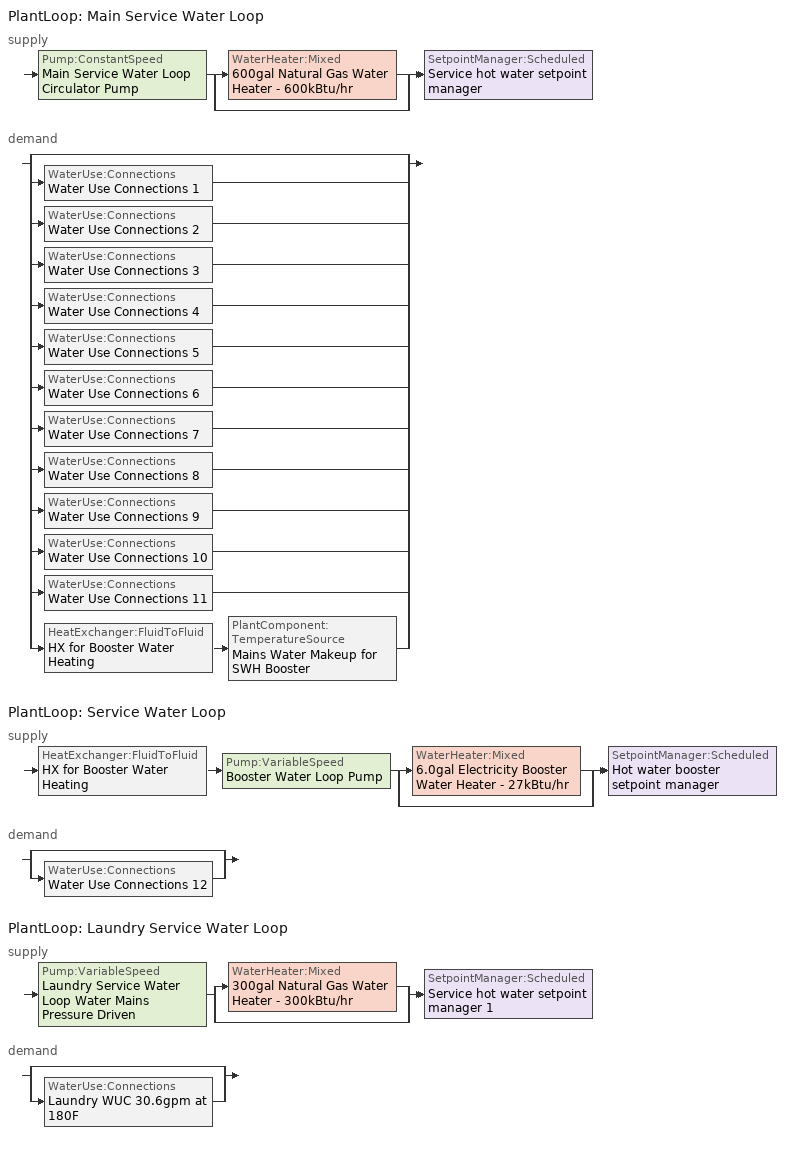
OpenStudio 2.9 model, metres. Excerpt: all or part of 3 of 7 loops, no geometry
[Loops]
PlantLoop 'Main Service Water Loop'
 supply: Pump:ConstantSpeed 'Main Service Water Loop Circulator Pump' > split
  | WaterHeater:Mixed '600gal Natural Gas Water Heater - 600kBtu/hr'
  | bypass
  join > SetpointManager:Scheduled 'Service hot water setpoint manager'
 demand: split
  | bypass
  | WaterUse:Connections 'Water Use Connections 1'
  | WaterUse:Connections 'Water Use Connections 2'
  | WaterUse:Connections 'Water Use Connections 3'
  | WaterUse:Connections 'Water Use Connections 4'
  | WaterUse:Connections 'Water Use Connections 5'
  | WaterUse:Connections 'Water Use Connections 6'
  | WaterUse:Connections 'Water Use Connections 7'
  | WaterUse:Connections 'Water Use Connections 8'
  | WaterUse:Connections 'Water Use Connections 9'
  | WaterUse:Connections 'Water Use Connections 10'
  | WaterUse:Connections 'Water Use Connections 11'
  | HeatExchanger:FluidToFluid 'HX for Booster Water Heating' > PlantComponent:TemperatureSource 'Mains Water Makeup for SWH Booster'
PlantLoop 'Service Water Loop'
 supply: HeatExchanger:FluidToFluid 'HX for Booster Water Heating' > Pump:VariableSpeed 'Booster Water Loop Pump' > split
  | WaterHeater:Mixed '6.0gal Electricity Booster Water Heater - 27kBtu/hr'
  | bypass
  join > SetpointManager:Scheduled 'Hot water booster setpoint manager'
 demand: split
  | bypass
  | WaterUse:Connections 'Water Use Connections 12'
PlantLoop 'Laundry Service Water Loop'
 supply: Pump:VariableSpeed 'Laundry Service Water Loop Water Mains Pressure Driven' > split
  | WaterHeater:Mixed '300gal Natural Gas Water Heater - 300kBtu/hr'
  | bypass
  join > SetpointManager:Scheduled 'Service hot water setpoint manager 1'
 demand: split
  | bypass
  | WaterUse:Connections 'Laundry WUC 30.6gpm at 180F'
[Sizing:Zone]
Basement ZN: Zone Cooling Design Supply Air Temperature Input Method=SupplyAirTemperature; Zone Cooling Design Supply Air Temperature {C}=12.7778; Zone Cooling Design Supply Air Temperature Difference {deltaC}=11.11; Zone Heating Design Supply Air Temperature Input Method=SupplyAirTemperature; Zone Heating Design Supply Air Temperature {C}=40; Zone Heating Design Supply Air Temperature Difference {deltaC}=11.11; Zone Cooling Design Supply Air Humidity Ratio {kg-H2O/kg-air}=0.0085; Zone Heating Design Supply Air Humidity Ratio {kg-H2O/kg-air}=0.008; Cooling Design Air Flow Method=DesignDayWithLimit; Heating Design Air Flow Method=DesignDay; Account for Dedicated Outdoor Air System=No; Dedicated Outdoor Air System Control Strategy=NeutralSupplyAir; Dedicated Outdoor Air Low Setpoint Temperature for Design {C}=autosize; Dedicated Outdoor Air High Setpoint Temperature for Design {C}=autosize
[PlantLoop] Glycol Concentration=0; Plant Loop Volume {m3}=Autocalculate; Load Distribution Scheme=Optimal
Name | Maximum Loop Temperature {C} | Minimum Loop Temperature {C}
Main Service Water Loop; Laundry Service Water Loop | 60 | 10
Service Water Loop
[Sizing:Plant] Loop Type=Heating; Loop Design Temperature Difference {deltaC}=5; Sizing Option=NonCoincident; Zone Timesteps in Averaging Window=1; Coincident Sizing Factor Mode=None
Name | Design Loop Exit Temperature {C}
Main Service Water Loop | 60
Service Water Loop; Laundry Service Water Loop | 82.2222
[SetpointManager:Scheduled] Control Variable=Temperature
Name | Schedule
Service hot water setpoint manager | Service Water Loop Temp - 140F
Hot water booster setpoint manager | Service Water Booster Temp - 180.00000000000006F
Service hot water setpoint manager 1 | Service Water Loop Temp - 180F
[Pump:VariableSpeed] Motor Efficiency=1; Pump Control Type=Continuous; Skin Loss Radiative Fraction=0.5; Design Power Sizing Method=PowerPerFlowPerPressure; Design Electric Power per Unit Flow Rate {W/(m3/s)}=348701.1; Design Shaft Power per Unit Flow Rate per Unit Head {W-s/m3-Pa}=1.28205; Design Minimum Flow Rate Fraction=0
Name | Rated Pump Head {Pa} | Rated Power Consumption {W} | Minimum Flow Rate {m3/s}
Booster Water Loop Pump | 0 | 0 | 0
Laundry Service Water Loop Water Mains Pressure Driven | 0.001
[Pump:ConstantSpeed]
Main Service Water Loop Circulator Pump: Rated Flow Rate {m3/s}=autosize; Rated Pump Head {Pa}=29891; Rated Power Consumption {W}=autosize; Motor Efficiency=0.3; Fraction of Motor Inefficiencies to Fluid Stream=0; Pump Control Type=Intermittent; Design Power Sizing Method=PowerPerFlowPerPressure; Design Electric Power per Unit Flow Rate {W/(m3/s)}=348701.1; Design Shaft Power per Unit Flow Rate per Unit Head {W-s/m3-Pa}=1.28205
[WaterHeater:Mixed] Deadband Temperature Difference {deltaC}=2; Heater Control Type=Cycle; Off Cycle Parasitic Heat Fraction to Tank=0.8; Use Side Effectiveness=1; Source Side Effectiveness=1; Use Side Design Flow Rate {m3/s}=autosize; Source Side Design Flow Rate {m3/s}=autosize; Indirect Water Heating Recovery Time {hr}=1.5; Source Side Flow Control Mode=IndirectHeatPrimarySetpoint
Name | Tank Volume {m3} | Setpoint Temperature Schedule | Maximum Temperature Limit {C} | Heater Maximum Capacity {W} | Heater Fuel Type | Heater Thermal Efficiency | Off Cycle Parasitic Fuel Consumption Rate {W} | Off Cycle Parasitic Fuel Type | On Cycle Parasitic Fuel Consumption Rate {W} | On Cycle Parasitic Fuel Type | Ambient Temperature Indicator | Ambient Temperature Thermal Zone | Off Cycle Loss Coefficient to Ambient Temperature {W/K} | On Cycle Loss Coefficient to Ambient Temperature {W/K} | Ambient Temperature Schedule
600gal Natural Gas Water Heater - 600kBtu/hr | 2.27125 | Service Water Loop Temp - 140F | 60 | 175843 | NaturalGas | 0.78 | 18467.4 | NaturalGas | 18467.4 | NaturalGas | ThermalZone | Basement ZN | 6 | 6
6.0gal Electricity Booster Water Heater - 27kBtu/hr | 0.0227125 | Service Water Booster Temp - 180.00000000000006F | 82.2222 | 7999.96 | Electricity | 1 | 0 | Electricity | 0 | Electricity | Schedule |  | 1.053 | 1.053 | Water Heater Ambient Temp Schedule - 71.6
300gal Natural Gas Water Heater - 300kBtu/hr | 1.13562 | Service Water Loop Temp - 180F | 82.2222 | 87921.3 | NaturalGas | 0.78 | 0 | NaturalGas | 0 | NaturalGas | Schedule |  | 6 | 6 | Water Heater Ambient Temp Schedule - 71.6f
[WaterUse:Connections]
Name | Water Use Equipment Name 1
Water Use Connections 1 | Room_1_Flr_3 Service Water Use 0.08gpm
Water Use Connections 2 | Room_2_Flr_3 Service Water Use 0.08gpm
Water Use Connections 3 | Room_5_Flr_3 Service Water Use 0.08gpm
Water Use Connections 4 | Room_6_Flr_3 Service Water Use 0.08gpm
Water Use Connections 5 | Room_3_Mult19_Flr_3 Service Water Use 1.58gpm
Water Use Connections 6 | Room_4_Mult19_Flr_3 Service Water Use 1.58gpm
Water Use Connections 7 | Room_1_Flr_6 Service Water Use 0.02gpm
Water Use Connections 8 | Room_2_Flr_6 Service Water Use 0.02gpm
Water Use Connections 9 | Room_3_Mult9_Flr_6 Service Water Use 0.19gpm
Water Use Connections 10 | Kitchen_Flr_6 Service Water Use 2.22gpm
Water Use Connections 11 | Laundry_Flr_1 Service Water Use 2.61gpm
Water Use Connections 12 | Booster Water Fixture - 1.33 gpm at 180F
Laundry WUC 30.6gpm at 180F | Laundry Service Water Use 30.6gpm at 180F
[WaterUse:Equipment:Definition]
Name | Peak Flow Rate {m3/s} | Target Temperature Schedule | Sensible Fraction Schedule | Latent Fraction Schedule
Room_1_Flr_3 Service Water Use Def 0.08gpm | 5.25789e-06 | Mixed Water At Faucet Temp - 140F | Fraction Sensible - 0.2 | Fraction Latent - 0.05
Room_2_Flr_3 Service Water Use Def 0.08gpm | 5.25727e-06 | Mixed Water At Faucet Temp - 140F 1 | Fraction Sensible - 0.2 | Fraction Latent - 0.05
Room_5_Flr_3 Service Water Use Def 0.08gpm | 5.25789e-06 | Mixed Water At Faucet Temp - 140F 2 | Fraction Sensible - 0.2 | Fraction Latent - 0.05
Room_6_Flr_3 Service Water Use Def 0.08gpm | 5.25727e-06 | Mixed Water At Faucet Temp - 140F 3 | Fraction Sensible - 0.2 | Fraction Latent - 0.05
Room_3_Mult19_Flr_3 Service Water Use Def 1.58gpm | 9.98824e-05 | Mixed Water At Faucet Temp - 140F 4 | Fraction Sensible - 0.2 | Fraction Latent - 0.05
Room_4_Mult19_Flr_3 Service Water Use Def 1.58gpm | 9.99097e-05 | Mixed Water At Faucet Temp - 140F 5 | Fraction Sensible - 0.2 | Fraction Latent - 0.05
Room_1_Flr_6 Service Water Use Def 0.02gpm | 1.31447e-06 | Mixed Water At Faucet Temp - 140F 6 | Fraction Sensible - 0.2 | Fraction Latent - 0.05
Room_2_Flr_6 Service Water Use Def 0.02gpm | 1.31432e-06 | Mixed Water At Faucet Temp - 140F 7 | Fraction Sensible - 0.2 | Fraction Latent - 0.05
Room_3_Mult9_Flr_6 Service Water Use Def 0.19gpm | 1.18314e-05 | Mixed Water At Faucet Temp - 140F 8 | Fraction Sensible - 0.2 | Fraction Latent - 0.05
Kitchen_Flr_6 Service Water Use Def 2.22gpm | 0.000139845 | Mixed Water At Faucet Temp - 140F 9 | Fraction Sensible - 0.2 | Fraction Latent - 0.05
Laundry_Flr_1 Service Water Use Def 2.61gpm | 0.000164667 | Mixed Water At Faucet Temp - 140F 10 | Fraction Sensible - 0.2 | Fraction Latent - 0.05
Booster Water Fixture Def - 1.33 gpm | 8.391e-05 | Mixed Water At Faucet Temp - 180F
Laundry Service Water Use Def 30.6gpm | 0.00193056 | Mixed Water At Faucet Temp - 180F 1 | Fraction Sensible - 0.2 | Fraction Latent - 0.05
[WaterUse:Equipment]
Name | Water Use Equipment Definition | Flow Rate Fraction Schedule
Room_1_Flr_3 Service Water Use 0.08gpm | Room_1_Flr_3 Service Water Use Def 0.08gpm | HotelLarge GuestRoom_SWH_Sch
Room_2_Flr_3 Service Water Use 0.08gpm | Room_2_Flr_3 Service Water Use Def 0.08gpm | HotelLarge GuestRoom_SWH_Sch
Room_5_Flr_3 Service Water Use 0.08gpm | Room_5_Flr_3 Service Water Use Def 0.08gpm | HotelLarge GuestRoom_SWH_Sch
Room_6_Flr_3 Service Water Use 0.08gpm | Room_6_Flr_3 Service Water Use Def 0.08gpm | HotelLarge GuestRoom_SWH_Sch
Room_3_Mult19_Flr_3 Service Water Use 1.58gpm | Room_3_Mult19_Flr_3 Service Water Use Def 1.58gpm | HotelLarge GuestRoom_SWH_Sch
Room_4_Mult19_Flr_3 Service Water Use 1.58gpm | Room_4_Mult19_Flr_3 Service Water Use Def 1.58gpm | HotelLarge GuestRoom_SWH_Sch
Room_1_Flr_6 Service Water Use 0.02gpm | Room_1_Flr_6 Service Water Use Def 0.02gpm | HotelLarge GuestRoom_SWH_Sch
Room_2_Flr_6 Service Water Use 0.02gpm | Room_2_Flr_6 Service Water Use Def 0.02gpm | HotelLarge GuestRoom_SWH_Sch
Room_3_Mult9_Flr_6 Service Water Use 0.19gpm | Room_3_Mult9_Flr_6 Service Water Use Def 0.19gpm | HotelLarge GuestRoom_SWH_Sch
Kitchen_Flr_6 Service Water Use 2.22gpm | Kitchen_Flr_6 Service Water Use Def 2.22gpm | HotelLarge BLDG_SWH_SCH
Laundry_Flr_1 Service Water Use 2.61gpm | Laundry_Flr_1 Service Water Use Def 2.61gpm | HotelLarge LaundryRoom_SWH_Sch_Post2004
Booster Water Fixture - 1.33 gpm at 180F | Booster Water Fixture Def - 1.33 gpm | HotelLarge BLDG_SWH_SCH
Laundry Service Water Use 30.6gpm at 180F | Laundry Service Water Use Def 30.6gpm | HotelLarge LAUNDRY_SWH_SCH
[HeatExchanger:FluidToFluid]
HX for Booster Water Heating: Loop Demand Side Design Flow Rate {m3/s}=autosize; Loop Supply Side Design Flow Rate {m3/s}=autosize; Heat Exchange Model Type=Ideal; Heat Exchanger U-Factor Times Area Value {W/K}=autosize; Control Type=UncontrolledOn; Minimum Temperature Difference to Activate Heat Exchanger {deltaC}=0.01; Heat Transfer Metering End Use Type=LoopToLoop; Component Override Cooling Control Temperature Mode=Loop; Sizing Factor=1; Operation Minimum Temperature Limit {C}=0; Operation Maximum Temperature Limit {C}=100
[PlantComponent:TemperatureSource]
Mains Water Makeup for SWH Booster: Design Volume Flow Rate {m3/s}=autosize; Temperature Specification Type=Scheduled; Source Temperature {C}=8; Source Temperature Schedule=Mains Water Temperature
[Schedule:Constant]
Mains Water Temperature: Value=10
[Schedule:Ruleset]
Service Water Loop Temp - 140F: Default Day Schedule=Service Water Loop Temp - 140F Default
Fraction Sensible - 0.2: Default Day Schedule=Fraction Sensible - 0.2 Default
Fraction Latent - 0.05: Default Day Schedule=Fraction Latent - 0.05 Default
Mixed Water At Faucet Temp - 140F: Default Day Schedule=Mixed Water At Faucet Temp - 140F Default
HotelLarge GuestRoom_SWH_Sch: Default Day Schedule=HotelLarge GuestRoom_SWH_Sch Default; Summer Design Day Schedule=HotelLarge GuestRoom_SWH_Sch Summer Design Day; Winter Design Day Schedule=HotelLarge GuestRoom_SWH_Sch Winter Design Day
Mixed Water At Faucet Temp - 140F 1: Default Day Schedule=Mixed Water At Faucet Temp - 140F Default 1
Mixed Water At Faucet Temp - 140F 2: Default Day Schedule=Mixed Water At Faucet Temp - 140F Default 2
Mixed Water At Faucet Temp - 140F 3: Default Day Schedule=Mixed Water At Faucet Temp - 140F Default 3
Mixed Water At Faucet Temp - 140F 4: Default Day Schedule=Mixed Water At Faucet Temp - 140F Default 4
Mixed Water At Faucet Temp - 140F 5: Default Day Schedule=Mixed Water At Faucet Temp - 140F Default 5
Mixed Water At Faucet Temp - 140F 6: Default Day Schedule=Mixed Water At Faucet Temp - 140F Default 6
Mixed Water At Faucet Temp - 140F 7: Default Day Schedule=Mixed Water At Faucet Temp - 140F Default 7
Mixed Water At Faucet Temp - 140F 8: Default Day Schedule=Mixed Water At Faucet Temp - 140F Default 8
Mixed Water At Faucet Temp - 140F 9: Default Day Schedule=Mixed Water At Faucet Temp - 140F Default 9
HotelLarge BLDG_SWH_SCH: Default Day Schedule=HotelLarge BLDG_SWH_SCH Default; Summer Design Day Schedule=HotelLarge BLDG_SWH_SCH Summer Design Day; Winter Design Day Schedule=HotelLarge BLDG_SWH_SCH Winter Design Day
Mixed Water At Faucet Temp - 140F 10: Default Day Schedule=Mixed Water At Faucet Temp - 140F Default 10
HotelLarge LaundryRoom_SWH_Sch_Post2004: Default Day Schedule=HotelLarge LaundryRoom_SWH_Sch_Post2004 Default; Summer Design Day Schedule=HotelLarge LaundryRoom_SWH_Sch_Post2004 Summer Design Day; Winter Design Day Schedule=HotelLarge LaundryRoom_SWH_Sch_Post2004 Winter Design Day
Service Water Booster Temp - 180.00000000000006F: Default Day Schedule=Service Water Booster Temp - 180.00000000000006F Default
Water Heater Ambient Temp Schedule - 71.6: Default Day Schedule=Water Heater Ambient Temp Schedule - 71.6 Default
Mixed Water At Faucet Temp - 180F: Default Day Schedule=Mixed Water At Faucet Temp - 180F Default
Service Water Loop Temp - 180F: Default Day Schedule=Service Water Loop Temp - 180F Default
Water Heater Ambient Temp Schedule - 71.6f: Default Day Schedule=Water Heater Ambient Temp Schedule - 71.6f Default
Mixed Water At Faucet Temp - 180F 1: Default Day Schedule=Mixed Water At Faucet Temp - 180F Default 1
HotelLarge LAUNDRY_SWH_SCH: Default Day Schedule=HotelLarge LAUNDRY_SWH_SCH Default; Summer Design Day Schedule=HotelLarge LAUNDRY_SWH_SCH Summer Design Day; Winter Design Day Schedule=HotelLarge LAUNDRY_SWH_SCH Winter Design Day
[Schedule:Day]
Service Water Loop Temp - 140F Default; Mixed Water At Faucet Temp - 140F Default; Mixed Water At Faucet Temp - 140F Default 1; Mixed Water At Faucet Temp - 140F Default 2; Mixed Water At Faucet Temp - 140F Default 3; Mixed Water At Faucet Temp - 140F Default 4; Mixed Water At Faucet Temp - 140F Default 5; Mixed Water At Faucet Temp - 140F Default 6; Mixed Water At Faucet Temp - 140F Default 7; Mixed Water At Faucet Temp - 140F Default 8; Mixed Water At Faucet Temp - 140F Default 9; Mixed Water At Faucet Temp - 140F Default 10: 24, 0, 60
Fraction Sensible - 0.2 Default: 24, 0, 0.2
Fraction Latent - 0.05 Default: 24, 0, 0.05
HotelLarge GuestRoom_SWH_Sch Default; HotelLarge GuestRoom_SWH_Sch Winter Design Day; HotelLarge GuestRoom_SWH_Sch Summer Design Day: 1, 0, 0.2, 4, 0, 0.15, 5, 0, 0.2, 6, 0, 0.25, 7, 0, 0.35, 8, 0, 0.6, 9, 0, 0.8, 10, 0, 0.55, 11, 0, 0.4, 12, 0, 0.3, 17, 0, 0.2, 18, 0, 0.25, 19, 0, 0.3, 22, 0, 0.4, 23, 0, 0.6, 24, 0, 0.35
HotelLarge GuestRoom_SWH_Sch Wkdy Day: 1, 0, 0.2, 4, 0, 0.15, 5, 0, 0.2, 6, 0, 0.35, 7, 0, 0.6, 8, 0, 0.8, 9, 0, 0.55, 10, 0, 0.4, 11, 0, 0.3, 17, 0, 0.2, 18, 0, 0.3, 19, 0, 0.55, 21, 0, 0.4, 22, 0, 0.6, 23, 0, 0.45, 24, 0, 0.25
HotelLarge BLDG_SWH_SCH Default: 1, 0, 0.25, 5, 0, 0.2, 6, 0, 0.3, 9, 0, 0.5, 10, 0, 0.55, 12, 0, 0.5, 14, 0, 0.4, 17, 0, 0.3, 18, 0, 0.4, 20, 0, 0.5, 21, 0, 0.4, 22, 0, 0.5, 23, 0, 0.4, 24, 0, 0.2
HotelLarge BLDG_SWH_SCH Summer Design Day; HotelLarge BLDG_SWH_SCH SmrDsn|Wkdy Day: 1, 0, 0.2, 4, 0, 0.15, 5, 0, 0.2, 6, 0, 0.25, 7, 0, 0.5, 8, 0, 0.6, 9, 0, 0.55, 10, 0, 0.45, 11, 0, 0.4, 12, 0, 0.45, 13, 0, 0.4, 14, 0, 0.35, 17, 0, 0.3, 18, 0, 0.4, 19, 0, 0.55, 20, 0, 0.6, 21, 0, 0.5, 22, 0, 0.55, 23, 0, 0.45, 24, 0, 0.25
HotelLarge BLDG_SWH_SCH Winter Design Day; HotelLarge BLDG_SWH_SCH WntrDsn|Sat Day: 1, 0, 0.2, 4, 0, 0.15, 5, 0, 0.2, 6, 0, 0.25, 7, 0, 0.4, 10, 0, 0.5, 11, 0, 0.45, 13, 0, 0.5, 14, 0, 0.45, 16, 0, 0.4, 17, 0, 0.35, 18, 0, 0.4, 20, 0, 0.55, 21, 0, 0.5, 22, 0, 0.55, 23, 0, 0.4, 24, 0, 0.3
HotelLarge LaundryRoom_SWH_Sch_Post2004 Default; HotelLarge LaundryRoom_SWH_Sch_Post2004 Winter Design Day; HotelLarge LaundryRoom_SWH_Sch_Post2004 Summer Design Day; HotelLarge LAUNDRY_SWH_SCH Default; HotelLarge LAUNDRY_SWH_SCH Winter Design Day; HotelLarge LAUNDRY_SWH_SCH Summer Design Day: 17, 0, 0, 24, 0, 1
Service Water Booster Temp - 180.00000000000006F Default; Mixed Water At Faucet Temp - 180F Default; Service Water Loop Temp - 180F Default; Mixed Water At Faucet Temp - 180F Default 1: 24, 0, 82.2222
Water Heater Ambient Temp Schedule - 71.6 Default; Water Heater Ambient Temp Schedule - 71.6f Default: 24, 0, 22
[Schedule:Rule] Date Specification Type=DateRange; Start Month=1; Start Day=1; End Month=12; End Day=31
Name | Schedule Ruleset | Rule Order | Day Schedule | Apply Monday | Apply Tuesday | Apply Wednesday | Apply Thursday | Apply Friday | Apply Saturday
Schedule Rule 28 | HotelLarge GuestRoom_SWH_Sch | 0 | HotelLarge GuestRoom_SWH_Sch Wkdy Day | Yes | Yes | Yes | Yes | Yes
Schedule Rule 29 | HotelLarge BLDG_SWH_SCH | 1 | HotelLarge BLDG_SWH_SCH SmrDsn|Wkdy Day | Yes | Yes | Yes | Yes | Yes
Schedule Rule 30 | HotelLarge BLDG_SWH_SCH | 0 | HotelLarge BLDG_SWH_SCH WntrDsn|Sat Day |  |  |  |  |  | Yes
